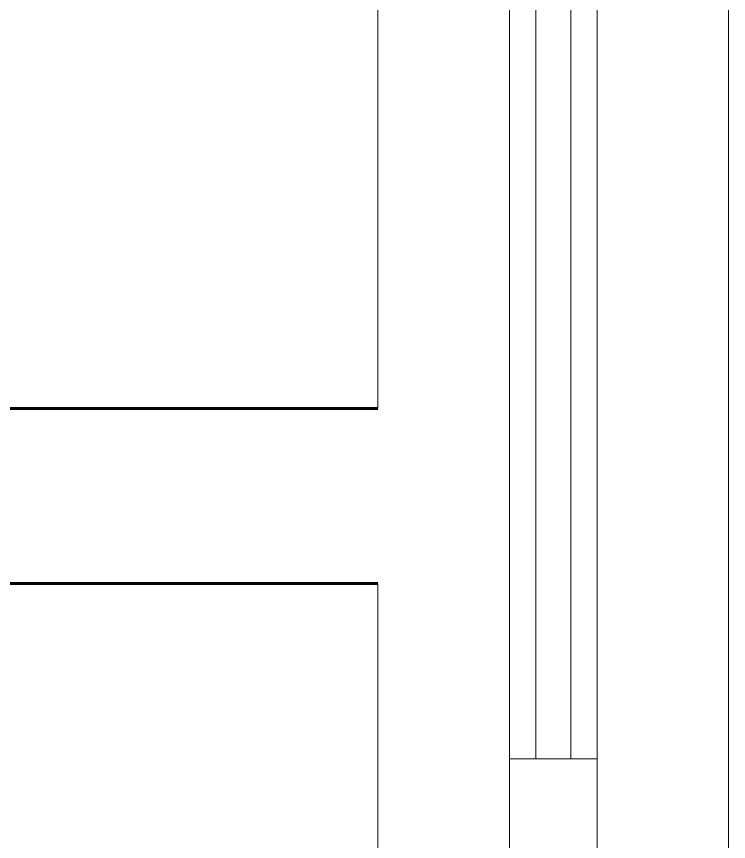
# Model space of a CAD drawing. Header units: millimetres. Extents: x 72 to 2370, y -203 to 794.
# Drawn here: x 1759.6676 to 1760.0739, y 385.633 to 386.1037 of the extents above; entities that cross this region are included whole.
import ezdxf

# ---------------------------------------------------------------- set-up
doc = ezdxf.new("R2010")
doc.units = ezdxf.units.MM
doc.layers.add('envolvente', color=164, linetype='Continuous', lineweight=60)
doc.layers.add('ventanas', color=132, linetype='Continuous', lineweight=9)

msp = doc.modelspace()

# ---------------------------------------------------------------- linework, layer by layer
at = {"layer": 'envolvente', "lineweight": 9}
for p, q in [((1760.07387, 387.58009), (1760.07387, 383.58009)), ((1759.87387, 385.88009), (1759.87387, 387.43009)), ((1759.87387, 385.38009), (1759.87387, 385.78009))]:
    msp.add_line(p, q, dxfattribs=at)
at = {"layer": 'envolvente'}
for p, q in [((1759.87387, 385.88009), (1758.64887, 385.88009)), ((1759.87387, 385.78009), (1755.59887, 385.78009))]:
    msp.add_line(p, q, dxfattribs=at)
at = {"layer": 'ventanas'}
for p, q in [((1759.94887, 385.58009), (1759.94887, 387.58009)), ((1759.99887, 387.58009), (1759.99887, 385.58009)), ((1759.96387, 386.53009), (1759.96387, 385.68009)), ((1759.98387, 386.53009), (1759.98387, 385.68009)), ((1759.99887, 385.68009), (1759.94887, 385.68009))]:
    msp.add_line(p, q, dxfattribs=at)

doc.saveas('drawing.dxf')
